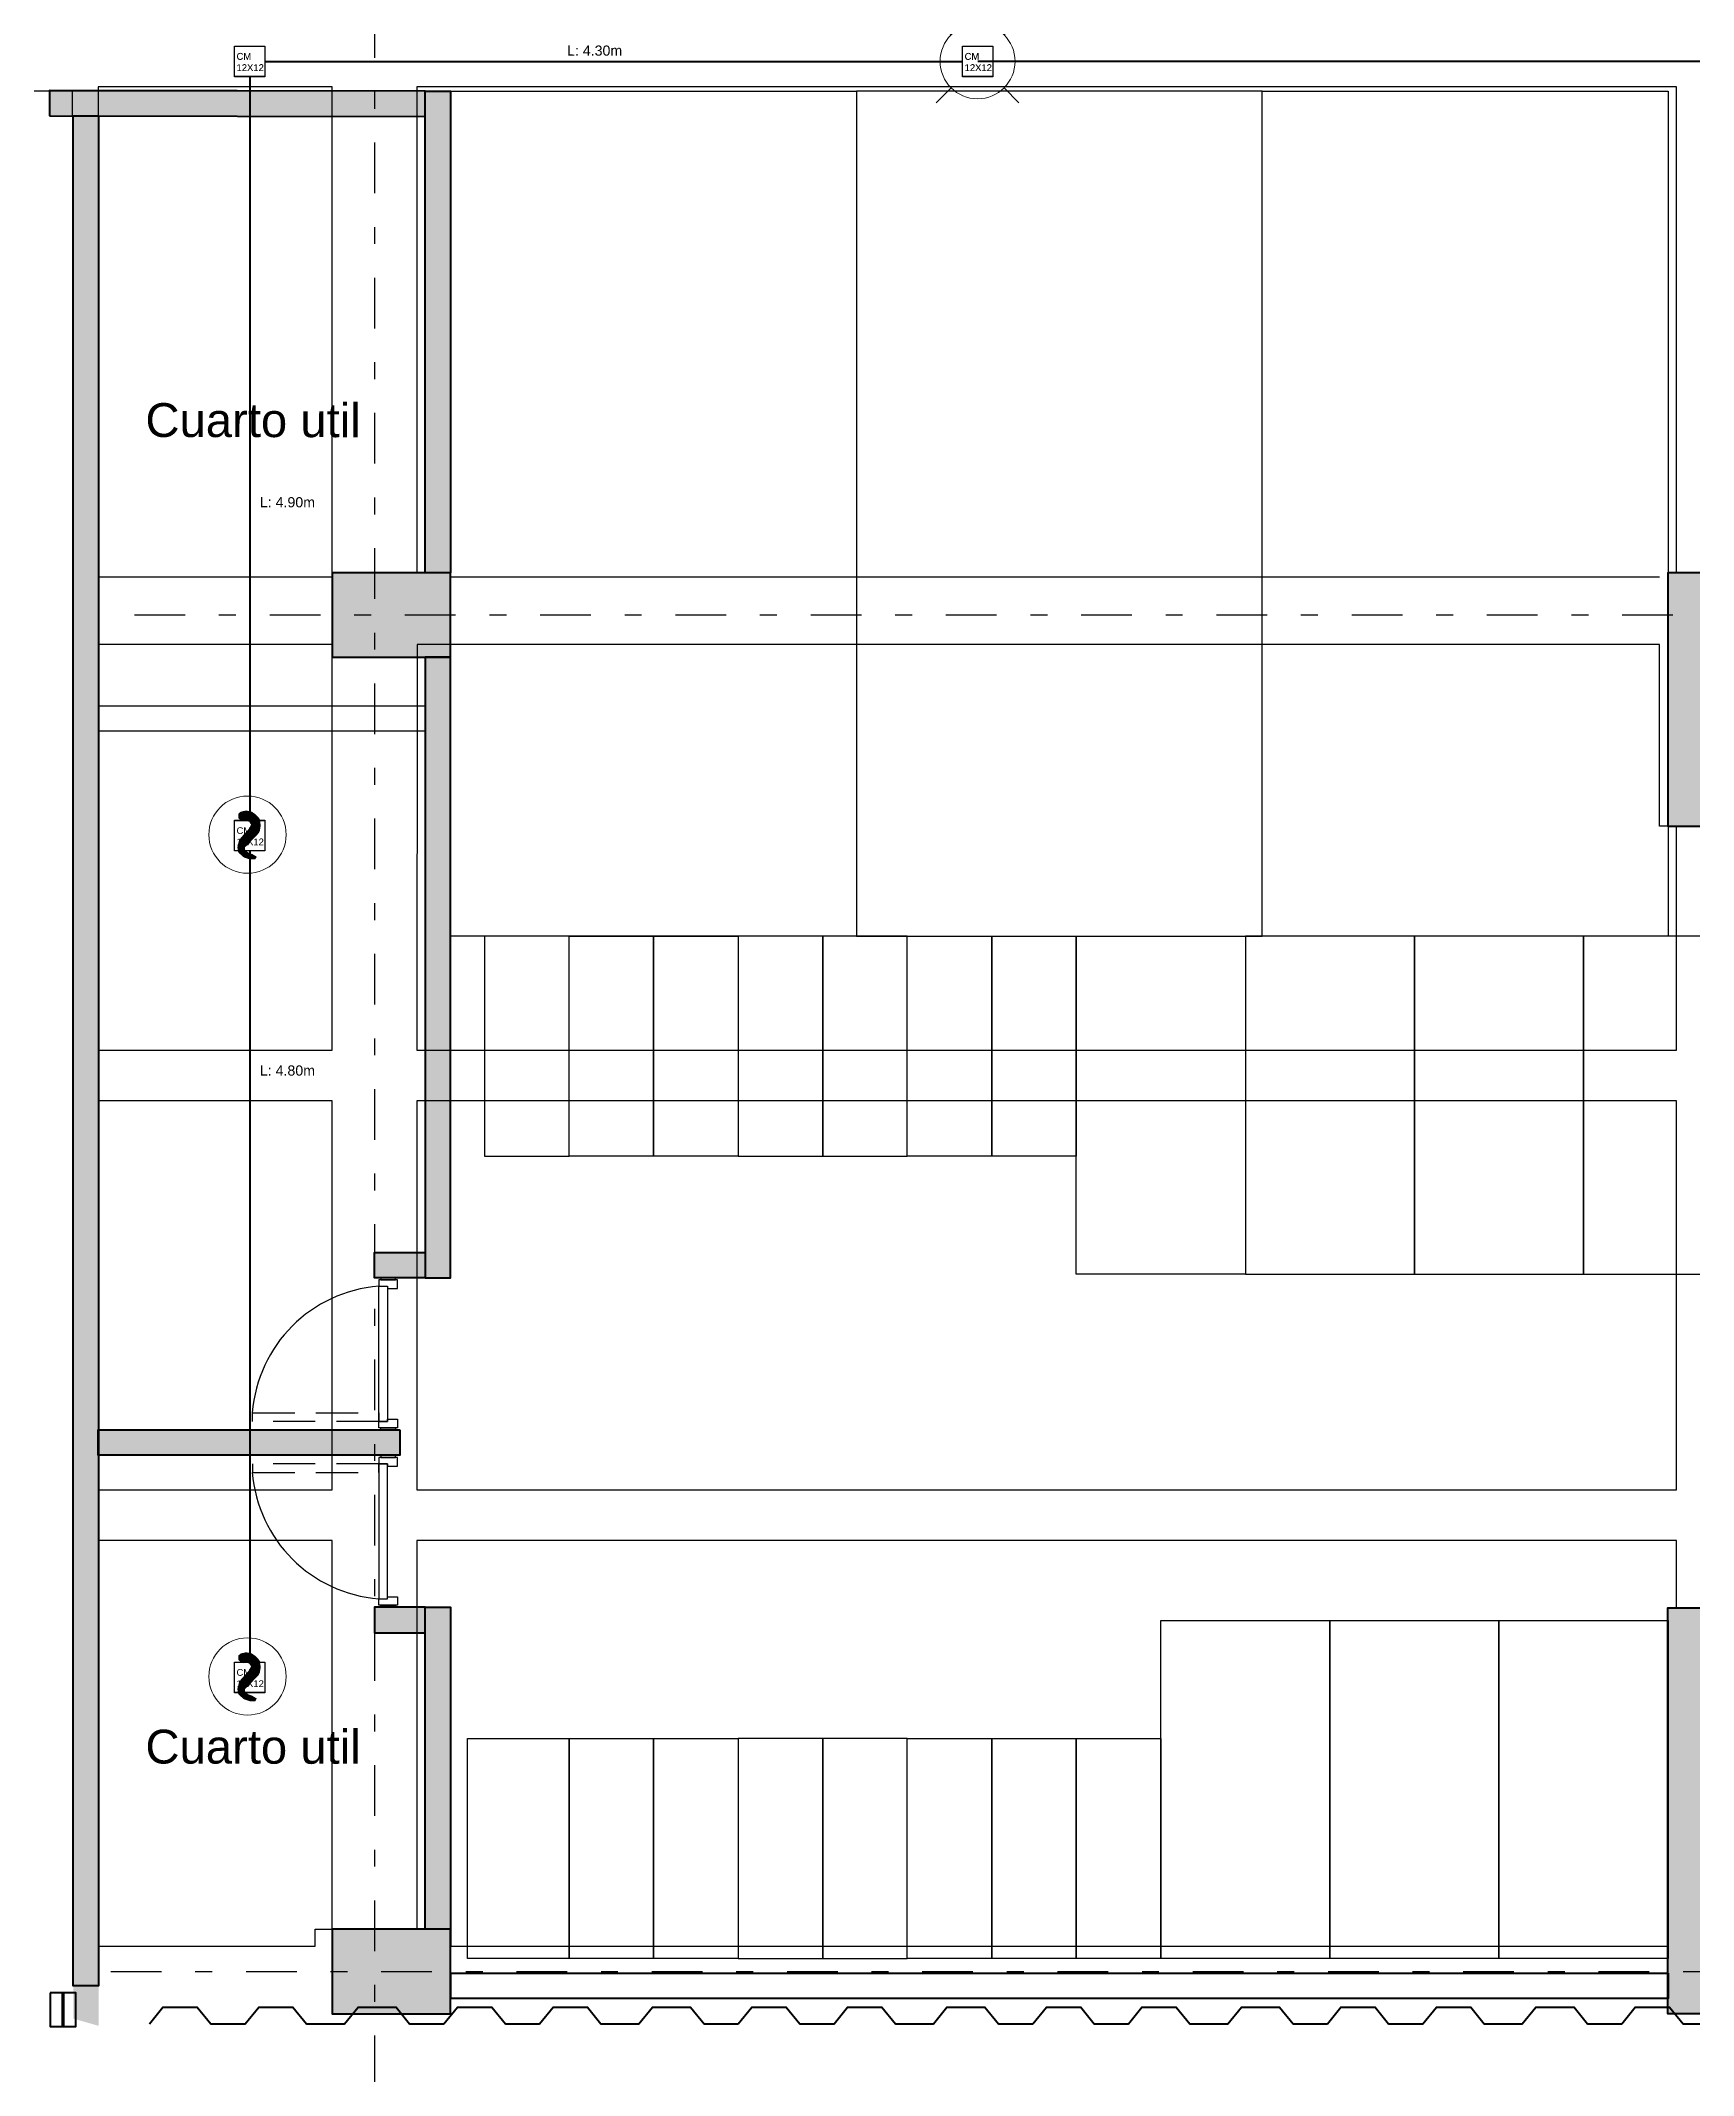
# Model space of a CAD drawing. Header units: millimetres. Extents: x 3781 to 4924, y 1639 to 1721.
# Drawn here: x 4002.7 to 4012.47, y 1649.89 to 1661.93 of the extents above; entities that cross this region are included whole.
import ezdxf

# ---------------------------------------------------------------- set-up
doc = ezdxf.new("R2010")
doc.units = ezdxf.units.MM
for name, pattern in [('CENTER', [0.7, 0.3, -0.2, 0, -0.2]), ('DASHED2', [9.525, 6.35, -3.175]), ('HIDDEN', [0.375, 0.25, -0.125]), ('HIDDEN2', [0.1875, 0.125, -0.0625]), ('LLUVIAS', [10, 4, -2, 4])]:
    doc.linetypes.add(name, pattern=pattern)
for name, color, linetype in [('-parquead', 2, 'Continuous'), ('1amobla', 2, 'Continuous'), ('A-HATCH CONCRETO', 8, 'Continuous'), ('AS_GL DETECCION_MEZANINE', 7, 'Continuous'), ('AS_GL DETECCION_PISO 2', 7, 'Continuous'), ('AS_GL DETECCION_PISO 6', 7, 'Continuous'), ('E-P. MACIZA1', 2, 'HIDDEN2'), ('EJE-ESTRUCTURA', 1, 'CENTER'), ('F-2', 2, 'Continuous'), ('HACHTCOLUMNA', 250, 'Continuous'), ('MUEBLE', 1, 'Continuous'), ('PROYECCION', 1, 'DASHED2')]:
    doc.layers.add(name, color=color, linetype=linetype)
doc.layers.add('DIM-25', color=1, linetype='Continuous', plot=False)
for name, color, linetype, lineweight in [('Estructura', 6, 'Continuous', 40), ('Muro', 4, 'Continuous', 40), ('TEXTOS', 7, 'Continuous', 20)]:
    doc.layers.add(name, color=color, linetype=linetype, lineweight=lineweight)
doc.styles.get("Standard").update_dxf_attribs({"font": 'arial.ttf'})

# ---------------------------------------------------------------- blocks, each defined once
blk = doc.blocks.new('estructura etapa 3')
at = {"layer": 'HACHTCOLUMNA'}
h = blk.add_hatch(color=256, dxfattribs=at)
h.paths.add_polyline_path([(-91.651, -6658.124), (-91.651, -6657.624), (-92.35, -6657.624), (-92.35, -6658.124)])
h.paths.add_polyline_path([(-49.354, -6658.124), (-49.354, -6657.624), (-50.055, -6657.624), (-50.055, -6658.124)])
h.paths.add_polyline_path([(-56.053, -6658.124), (-56.053, -6657.624), (-56.753, -6657.624), (-56.753, -6658.124)])
h.paths.add_polyline_path([(-76.45, -6659.124), (-76.95, -6659.124), (-76.95, -6657.624), (-76.45, -6657.624)])
h.paths.add_polyline_path([(-83.95, -6659.124), (-84.45, -6659.124), (-84.45, -6657.624), (-83.95, -6657.624)])
h.paths.add_polyline_path([(-60.452, -6659.124), (-60.952, -6659.124), (-60.952, -6657.624), (-60.452, -6657.624)])
h.paths.add_polyline_path([(-67.95, -6659.124), (-68.45, -6659.124), (-68.45, -6657.624), (-67.95, -6657.624)])
h.paths.add_polyline_path([(-91.85, -6668.199), (-91.851, -6667.599), (-92.35, -6667.599), (-92.349, -6668.199)])
h.paths.add_polyline_path([(-49.354, -6668.199), (-49.354, -6667.599), (-49.854, -6667.599), (-49.854, -6668.199)])
h.paths.add_polyline_path([(-56.154, -6668.149), (-56.154, -6667.649), (-56.854, -6667.649), (-56.854, -6668.149)])
h.paths.add_polyline_path([(-59.952, -6667.649), (-59.952, -6668.149), (-61.452, -6668.149), (-61.452, -6667.649)])
h.paths.add_polyline_path([(-75.95, -6667.649), (-75.95, -6668.149), (-77.45, -6668.149), (-77.45, -6667.649)])
h.paths.add_polyline_path([(-68.95, -6667.649), (-68.95, -6668.149), (-67.45, -6668.149), (-67.45, -6667.649)])
h.paths.add_polyline_path([(-84.95, -6667.649), (-84.95, -6668.149), (-83.45, -6668.149), (-83.45, -6667.649)])
h.paths.add_polyline_path([(-91.85, -6676.199), (-91.85, -6675.599), (-92.349, -6675.599), (-92.349, -6676.199)])
h.paths.add_polyline_path([(-49.354, -6676.199), (-49.354, -6675.599), (-49.854, -6675.599), (-49.854, -6676.199)])
h.paths.add_polyline_path([(-56.154, -6676.149), (-56.154, -6675.649), (-56.754, -6675.649), (-56.754, -6676.149)])
h.paths.add_polyline_path([(-59.952, -6675.649), (-59.952, -6676.149), (-61.452, -6676.149), (-61.452, -6675.649)])
h.paths.add_polyline_path([(-75.95, -6675.649), (-75.95, -6676.149), (-77.45, -6676.149), (-77.45, -6675.649)])
h.paths.add_polyline_path([(-68.95, -6675.649), (-68.95, -6676.149), (-67.45, -6676.149), (-67.45, -6675.649)])
h.paths.add_polyline_path([(-84.95, -6675.649), (-84.95, -6676.149), (-83.45, -6676.149), (-83.45, -6675.649)])
h.paths.add_polyline_path([(-91.847, -6686.299), (-91.851, -6685.699), (-92.35, -6685.699), (-92.346, -6686.299)])
h.paths.add_polyline_path([(-49.354, -6686.299), (-49.354, -6685.699), (-49.854, -6685.699), (-49.854, -6686.299)])
h.paths.add_polyline_path([(-56.154, -6686.249), (-56.154, -6685.749), (-56.754, -6685.749), (-56.754, -6686.249)])
h.paths.add_polyline_path([(-59.952, -6685.749), (-59.952, -6686.249), (-61.452, -6686.249), (-61.452, -6685.749)])
h.paths.add_polyline_path([(-75.95, -6685.749), (-75.95, -6686.249), (-77.45, -6686.249), (-77.45, -6685.749)])
h.paths.add_polyline_path([(-68.95, -6685.749), (-68.95, -6686.249), (-67.45, -6686.249), (-67.45, -6685.749)])
h.paths.add_polyline_path([(-84.95, -6685.749), (-84.95, -6686.249), (-83.45, -6686.249), (-83.45, -6685.749)])
h.paths.add_polyline_path([(-49.353, -6694.294), (-49.354, -6693.699), (-49.855, -6693.699), (-49.854, -6694.294)])
h.paths.add_polyline_path([(-56.054, -6694.249), (-56.054, -6693.749), (-56.753, -6693.749), (-56.753, -6694.249)])
h.paths.add_polyline_path([(-91.651, -6694.249), (-91.651, -6693.749), (-92.35, -6693.749), (-92.35, -6694.249)])
h.paths.add_polyline_path([(-59.952, -6693.749), (-59.952, -6694.249), (-61.452, -6694.249), (-61.452, -6693.749)])
h.paths.add_polyline_path([(-75.95, -6693.749), (-75.95, -6694.249), (-77.45, -6694.249), (-77.45, -6693.749)])
h.paths.add_polyline_path([(-68.95, -6693.749), (-68.95, -6694.249), (-67.45, -6694.249), (-67.45, -6693.749)])
h.paths.add_polyline_path([(-84.95, -6693.749), (-84.95, -6694.249), (-83.45, -6694.249), (-83.45, -6693.749)])
h.paths.add_polyline_path([(-49.358, -6703.974), (-49.353, -6703.374), (-49.854, -6703.374), (-49.859, -6703.974)])
h.paths.add_polyline_path([(-56.054, -6703.924), (-56.054, -6703.424), (-56.753, -6703.424), (-56.753, -6703.924)])
h.paths.add_polyline_path([(-67.95, -6704.924), (-67.95, -6703.424), (-68.45, -6703.424), (-68.45, -6704.924)])
h.paths.add_polyline_path([(-91.651, -6703.924), (-91.651, -6703.424), (-92.35, -6703.424), (-92.35, -6703.924)])
h.paths.add_polyline_path([(-61.847, -6703.424), (-60.347, -6703.424), (-60.347, -6703.924), (-61.847, -6703.924)])
h.paths.add_polyline_path([(-83.95, -6704.924), (-83.95, -6703.424), (-84.45, -6703.424), (-84.45, -6704.924)])
h.paths.add_polyline_path([(-76.45, -6704.924), (-76.45, -6703.424), (-76.95, -6703.424), (-76.95, -6704.924)])
h.paths.add_polyline_path([(-49.354, -6711.949), (-49.354, -6711.449), (-50.054, -6711.449), (-50.054, -6711.949)])
h.paths.add_polyline_path([(-55.954, -6711.949), (-55.954, -6711.449), (-56.654, -6711.449), (-56.654, -6711.949)])
h.paths.add_polyline_path([(-91.65, -6711.949), (-91.65, -6711.449), (-92.35, -6711.449), (-92.35, -6711.949)])
h.paths.add_polyline_path([(-60.952, -6711.949), (-60.952, -6709.549), (-60.452, -6709.549), (-60.452, -6711.949)])
h.paths.add_polyline_path([(-68.45, -6709.549), (-68.45, -6711.949), (-67.95, -6711.949), (-67.95, -6709.549)])
h.paths.add_polyline_path([(-76.95, -6709.549), (-76.95, -6711.949), (-76.45, -6711.949), (-76.45, -6709.549)])
h.paths.add_polyline_path([(-83.95, -6709.549), (-83.95, -6711.949), (-84.45, -6711.949), (-84.45, -6709.549)])
at = {"layer": 'EJE-ESTRUCTURA'}
for p, q in [((-92.1, -6655.279), (-92.1, -6714.861)), ((-93.52, -6703.674), (-46.502, -6703.674)), ((-93.66, -6711.699), (-46.502, -6711.699))]:
    blk.add_line(p, q, dxfattribs=at)
at = {"layer": 'Estructura'}
for points in [[(-91.651, -6703.924), (-91.651, -6703.424), (-92.35, -6703.424), (-92.35, -6703.924)], [(-83.95, -6704.924), (-83.95, -6703.424), (-84.45, -6703.424), (-84.45, -6704.924)], [(-83.95, -6709.549), (-83.95, -6711.949), (-84.45, -6711.949), (-84.45, -6709.549)], [(-91.65, -6711.949), (-91.65, -6711.449), (-92.35, -6711.449), (-92.35, -6711.949)]]:
    blk.add_lwpolyline(points, close=True, dxfattribs=at)
blk = doc.blocks.new('AS_Strobe-CEILING')
at = {"color": 0, "linetype": 'Continuous', "lineweight": 15}
for p, q in [((-0.1045, 0.1045), (-0.163, 0.163)), ((0.1045, 0.1045), (0.163, 0.163)), ((-0.1045, -0.1045), (-0.163, -0.163)), ((0.1045, -0.1045), (0.163, -0.163))]:
    blk.add_line(p, q, dxfattribs=at)
blk.add_ellipse((0, 0), major_axis=(0.1478, 0), ratio=1, dxfattribs=at)
blk = doc.blocks.new('Caja metalica de 12')
at = {"layer": '1amobla', "linetype": 'Continuous', "ltscale": 0.3}
blk.add_lwpolyline([(-1069.691, -2855.357), (-1069.511, -2855.357), (-1069.511, -2855.537), (-1069.691, -2855.537), (-1069.691, -2855.357)], dxfattribs=at)
at = {"layer": '1amobla', "color": 7, "linetype": 'Continuous', "ltscale": 0.3, "insert": (-1069.679, -2855.397), "char_height": 0.04, "width": 0.07916, "attachment_point": 1}
blk.add_mtext('CM 12X12', dxfattribs=at)
blk = doc.blocks.new('AS_Initiator2')
at = {"color": 0, "linetype": 'Continuous', "lineweight": 15}
blk.add_circle((0, 0), 0.1524, dxfattribs=at)
for points in [[(-0.027, 0.0558), (-0.0366, 0.0654), (-0.027, 0.0906), (-0.0366, 0.0822)], [(-0.027, 0.0906), (-0.0054, 0.0954), (-0.027, 0.0558), (0.0174, 0.0906)], [(-0.027, 0.0558), (0.0174, 0.0906), (-0.0162, 0.0522), (-0.0068, 0.055)], [(-0.0068, 0.055), (0.0174, 0.0906), (0.0066, 0.051), (0.0306, 0.081)], [(0.0066, 0.051), (0.0306, 0.081), (0.0138, 0.039), (0.0438, 0.0678)], [(0.0438, 0.0054), (-0.0018, -0.0426), (-0.027, -0.0126), (-0.0342, -0.0246)], [(0.0486, 0.015), (0.0438, 0.0054), (0.0042, 0.0222), (-0.027, -0.0126)], [(0.0438, 0.0678), (0.0486, 0.0606), (0.0138, 0.039), (0.0042, 0.0222)], [(0.0486, 0.0606), (0.0522, 0.0366), (0.0042, 0.0222), (0.0486, 0.015)], [(-0.0018, -0.0426), (-0.0102, -0.0498), (-0.0342, -0.0246), (-0.0402, -0.0498)], [(-0.0102, -0.0498), (-0.009, -0.0618), (-0.0402, -0.0498), (-0.0366, -0.0702)], [(-0.009, -0.0618), (0.003, -0.0702), (-0.0366, -0.0702), (-0.015, -0.0894)], [(0.003, -0.0702), (0.0186, -0.0762), (-0.015, -0.0894), (0.009, -0.0978)], [(0.009, -0.0978), (0.0186, -0.0762), (0.0306, -0.0978), (0.0366, -0.087)]]:
    blk.add_solid(points, dxfattribs=at)

msp = doc.modelspace()

# ---------------------------------------------------------------- hatches: boundary and pattern name
at = {"layer": 'A-HATCH CONCRETO', "ltscale": 0.03}
h = msp.add_hatch(color=256, dxfattribs=at)
h.dxf.hatch_style = 1
h.paths.add_polyline_path([(4004.972, 1661.627), (4005.122, 1661.627), (4005.122, 1658.778), (4004.972, 1658.778)])
h.paths.add_polyline_path([(4002.749, 1661.48), (4004.972, 1661.477), (4004.972, 1661.627), (4002.749, 1661.63)])
h.paths.add_polyline_path([(4002.89, 1661.48), (4003.04, 1661.48), (4003.04, 1650.181), (4002.89, 1650.224), (4002.89, 1661.48)])
h.paths.add_polyline_path([(4003.04, 1657.839), (4003.04, 1657.99), (4003.04, 1657.99)], flags=16)
h.paths.add_polyline_path([(4004.972, 1654.757), (4004.673, 1654.757), (4004.673, 1654.607), (4005.122, 1654.607), (4005.122, 1658.278), (4004.972, 1658.278)])
h.paths.add_polyline_path([(4003.037, 1653.557), (4004.822, 1653.557), (4004.822, 1653.707), (4003.037, 1653.707)])
h.paths.add_polyline_path([(4004.822, 1653.557), (4004.822, 1653.673), (4004.822, 1653.707)])
h.paths.add_polyline_path([(4004.972, 1652.507), (4004.672, 1652.507), (4004.673, 1652.657), (4005.122, 1652.657), (4005.122, 1650.753), (4004.972, 1650.753)])

# ---------------------------------------------------------------- linework, layer by layer
at = {"layer": '-parquead'}
msp.add_line((3998.716, 1661.629), (4003.878, 1661.629), dxfattribs=at)
for points in [[(4007.523, 1661.627), (4007.523, 1656.627), (4005.122, 1656.627), (4005.122, 1661.627)], [(4007.523, 1661.627), (4007.523, 1656.627), (4009.923, 1656.627), (4009.923, 1661.627)], [(4012.323, 1661.627), (4012.323, 1656.627), (4009.923, 1656.627), (4009.923, 1661.627)], [(4005.323, 1656.627), (4005.323, 1655.327), (4005.823, 1655.327), (4005.823, 1656.627)], [(4006.323, 1656.627), (4006.323, 1655.327), (4005.823, 1655.327), (4005.823, 1656.627)], [(4006.823, 1656.627), (4006.823, 1655.327), (4006.323, 1655.327), (4006.323, 1656.627)], [(4006.823, 1656.627), (4006.823, 1655.327), (4007.323, 1655.327), (4007.323, 1656.627)], [(4007.323, 1656.627), (4007.323, 1655.327), (4007.823, 1655.327), (4007.823, 1656.627)], [(4008.323, 1656.628), (4008.323, 1655.327), (4007.823, 1655.327), (4007.823, 1656.628)], [(4008.823, 1656.628), (4008.823, 1655.327), (4008.323, 1655.327), (4008.323, 1656.628)], [(4009.823, 1654.627), (4008.823, 1654.627), (4008.823, 1656.627), (4009.823, 1656.627)], [(4009.823, 1654.627), (4010.823, 1654.627), (4010.823, 1656.627), (4009.823, 1656.627)], [(4010.823, 1654.627), (4011.823, 1654.627), (4011.823, 1656.627), (4010.823, 1656.627)], [(4011.823, 1654.627), (4012.823, 1654.627), (4012.823, 1656.627), (4011.823, 1656.627)], [(4009.323, 1652.58), (4010.323, 1652.58), (4010.323, 1650.58), (4009.323, 1650.58)], [(4010.323, 1652.58), (4011.323, 1652.58), (4011.323, 1650.58), (4010.323, 1650.58)], [(4011.323, 1652.58), (4012.323, 1652.58), (4012.323, 1650.58), (4011.323, 1650.58)], [(4005.823, 1651.88), (4005.823, 1650.58), (4005.223, 1650.58), (4005.223, 1651.88)], [(4006.323, 1651.88), (4006.323, 1650.58), (4005.823, 1650.58), (4005.823, 1651.88)], [(4006.823, 1651.88), (4006.823, 1650.58), (4006.323, 1650.58), (4006.323, 1651.88)], [(4006.823, 1651.88), (4006.823, 1650.58), (4007.323, 1650.58), (4007.323, 1651.88)], [(4007.323, 1651.88), (4007.323, 1650.58), (4007.823, 1650.58), (4007.823, 1651.88)], [(4008.323, 1651.88), (4008.323, 1650.58), (4007.823, 1650.58), (4007.823, 1651.88)], [(4008.823, 1651.88), (4008.823, 1650.58), (4008.323, 1650.58), (4008.323, 1651.88)], [(4009.323, 1651.88), (4009.323, 1650.58), (4008.823, 1650.58), (4008.823, 1651.88)]]:
    msp.add_lwpolyline(points, close=True, dxfattribs=at)
at = {"layer": '1amobla', "linetype": 'HIDDEN', "ltscale": 15}
msp.add_line((4002.891, 1667.253), (4002.883, 1661.48), dxfattribs=at)
at = {"layer": '1amobla', "color": 7, "linetype": 'Continuous', "ltscale": 0.3, "true_color": 0xffffff}
for points in [[(4003.844, 1661.893), (4004.024, 1661.893), (4004.024, 1661.713), (4003.844, 1661.713), (4003.844, 1661.893)], [(4003.844, 1661.893), (4004.024, 1661.893), (4004.024, 1661.713), (4003.844, 1661.713), (4003.844, 1661.893)], [(4003.844, 1661.893), (4004.024, 1661.893), (4004.024, 1661.713), (4003.844, 1661.713), (4003.844, 1661.893)], [(4008.15, 1661.893), (4008.33, 1661.893), (4008.33, 1661.713), (4008.15, 1661.713), (4008.15, 1661.893)], [(4008.15, 1661.893), (4008.33, 1661.893), (4008.33, 1661.713), (4008.15, 1661.713), (4008.15, 1661.893)], [(4008.15, 1661.893), (4008.33, 1661.893), (4008.33, 1661.713), (4008.15, 1661.713), (4008.15, 1661.893)], [(4003.844, 1657.313), (4004.024, 1657.313), (4004.024, 1657.133), (4003.844, 1657.133), (4003.844, 1657.313)], [(4003.844, 1657.313), (4004.024, 1657.313), (4004.024, 1657.133), (4003.844, 1657.133), (4003.844, 1657.313)], [(4003.844, 1657.313), (4004.024, 1657.313), (4004.024, 1657.133), (4003.844, 1657.133), (4003.844, 1657.313)], [(4003.844, 1652.333), (4004.024, 1652.333), (4004.024, 1652.153), (4003.844, 1652.153), (4003.844, 1652.333)], [(4003.844, 1652.333), (4004.024, 1652.333), (4004.024, 1652.153), (4003.844, 1652.153), (4003.844, 1652.333)], [(4003.844, 1652.333), (4004.024, 1652.333), (4004.024, 1652.153), (4003.844, 1652.153), (4003.844, 1652.333)]]:
    msp.add_lwpolyline(points, dxfattribs=at)
at = {"layer": 'AS_GL DETECCION_PISO 2', "color": 5, "linetype": 'Continuous', "lineweight": 50}
for p, q in [((4003.934, 1661.713), (4003.934, 1657.313)), ((4004.024, 1661.803), (4008.15, 1661.803)), ((4022.565, 1661.803), (4008.24, 1661.803)), ((4003.934, 1657.133), (4003.934, 1652.333))]:
    msp.add_line(p, q, dxfattribs=at)
at = {"layer": 'DIM-25'}
for centre, start, end in [((4004.76, 1653.746), 94.4578, 175.5956), ((4004.76, 1653.746), 94.4578, 175.5956), ((4004.76, 1653.518), 184.4044, 265.5422), ((4004.76, 1653.518), 184.4044, 265.5422)]:
    msp.add_arc(centre, 0.813, start, end, dxfattribs=at)
at = {"layer": 'E-P. MACIZA1', "color": 7, "linetype": 'LLUVIAS', "ltscale": 3, "true_color": 0xffffff}
msp.add_line((4005.123, 1658.753), (4012.273, 1658.753), dxfattribs=at)
for points in [[(4004.423, 1658.753), (4004.423, 1658.778), (4004.421, 1658.778), (4004.421, 1661.653), (4003.037, 1661.653), (4003.037, 1658.753)], [(4004.421, 1655.953), (4004.421, 1658.278), (4004.423, 1658.278), (4004.423, 1658.353), (4003.037, 1658.353), (4003.037, 1655.953)], [(4012.373, 1655.953), (4012.373, 1657.278), (4012.273, 1657.278), (4012.273, 1658.353), (4004.924, 1658.353), (4004.924, 1658.278), (4004.923, 1655.953)], [(4004.421, 1655.653), (4003.037, 1655.653), (4003.037, 1653.353), (4004.421, 1653.353)], [(4004.923, 1653.353), (4012.373, 1653.353), (4012.373, 1655.653), (4004.923, 1655.653)], [(4004.321, 1650.653), (4004.321, 1650.753), (4004.421, 1650.753), (4004.421, 1653.053), (4003.037, 1653.053), (4003.037, 1650.653)], [(4012.323, 1650.653), (4012.323, 1652.653), (4012.373, 1652.653), (4012.373, 1653.053), (4004.923, 1653.053), (4004.923, 1650.753), (4005.123, 1650.753), (4005.123, 1650.653)]]:
    msp.add_lwpolyline(points, close=True, dxfattribs=at)
msp.add_lwpolyline([(4012.373, 1658.778), (4012.373, 1661.653), (4004.923, 1661.653), (4004.923, 1658.778)], dxfattribs=at)
at = {"layer": 'F-2'}
for points in [[(4004.709, 1654.607), (4004.709, 1654.594), (4004.797, 1654.594), (4004.797, 1654.607)], [(4004.709, 1654.607), (4004.709, 1654.594), (4004.797, 1654.594), (4004.797, 1654.607)], [(4004.748, 1654.543), (4004.809, 1654.543), (4004.809, 1654.594), (4004.697, 1654.594), (4004.697, 1654.556), (4004.748, 1654.556), (4004.748, 1654.543)], [(4004.748, 1654.543), (4004.809, 1654.543), (4004.809, 1654.594), (4004.697, 1654.594), (4004.697, 1654.556), (4004.748, 1654.556), (4004.748, 1654.543)], [(4004.748, 1653.77), (4004.809, 1653.77), (4004.809, 1653.719), (4004.697, 1653.719), (4004.697, 1653.757), (4004.748, 1653.757), (4004.748, 1653.77)], [(4004.748, 1653.77), (4004.809, 1653.77), (4004.809, 1653.719), (4004.697, 1653.719), (4004.697, 1653.757), (4004.748, 1653.757), (4004.748, 1653.77)], [(4004.709, 1653.707), (4004.709, 1653.719), (4004.797, 1653.719), (4004.797, 1653.707)], [(4004.709, 1653.707), (4004.709, 1653.719), (4004.797, 1653.719), (4004.797, 1653.707)], [(4004.748, 1653.493), (4004.809, 1653.493), (4004.809, 1653.544), (4004.697, 1653.544), (4004.697, 1653.506), (4004.748, 1653.506), (4004.748, 1653.493)], [(4004.748, 1653.493), (4004.809, 1653.493), (4004.809, 1653.544), (4004.697, 1653.544), (4004.697, 1653.506), (4004.748, 1653.506), (4004.748, 1653.493)], [(4004.709, 1653.557), (4004.709, 1653.544), (4004.797, 1653.544), (4004.797, 1653.557)], [(4004.709, 1653.557), (4004.709, 1653.544), (4004.797, 1653.544), (4004.797, 1653.557)], [(4004.748, 1652.72), (4004.809, 1652.72), (4004.809, 1652.669), (4004.697, 1652.669), (4004.697, 1652.707), (4004.748, 1652.707), (4004.748, 1652.72)], [(4004.748, 1652.72), (4004.809, 1652.72), (4004.809, 1652.669), (4004.697, 1652.669), (4004.697, 1652.707), (4004.748, 1652.707), (4004.748, 1652.72)], [(4004.709, 1652.657), (4004.709, 1652.669), (4004.797, 1652.669), (4004.797, 1652.657)], [(4004.709, 1652.657), (4004.709, 1652.669), (4004.797, 1652.669), (4004.797, 1652.657)]]:
    msp.add_lwpolyline(points, dxfattribs=at)
for points in [[(4004.748, 1653.757), (4004.697, 1653.757), (4004.697, 1654.556), (4004.748, 1654.556)], [(4004.748, 1653.757), (4004.697, 1653.757), (4004.697, 1654.556), (4004.748, 1654.556)], [(4004.748, 1653.506), (4004.697, 1653.506), (4004.697, 1652.707), (4004.748, 1652.707)], [(4004.748, 1653.506), (4004.697, 1653.506), (4004.697, 1652.707), (4004.748, 1652.707)]]:
    msp.add_lwpolyline(points, close=True, dxfattribs=at)
at = {"layer": 'MUEBLE', "color": 1, "linetype": 'HIDDEN'}
for points in [[(4004.697, 1653.808), (4004.697, 1653.757), (4003.95, 1653.757), (4003.95, 1653.808)], [(4004.697, 1653.808), (4004.697, 1653.757), (4003.95, 1653.757), (4003.95, 1653.808)], [(4004.697, 1653.455), (4004.697, 1653.506), (4003.95, 1653.506), (4003.95, 1653.455)], [(4004.697, 1653.455), (4004.697, 1653.506), (4003.95, 1653.506), (4003.95, 1653.455)]]:
    msp.add_lwpolyline(points, close=True, dxfattribs=at)
at = {"layer": 'Muro'}
for points in [[(4002.749, 1661.48), (4004.972, 1661.477), (4004.972, 1661.627), (4002.749, 1661.63)], [(4004.972, 1661.627), (4005.122, 1661.627), (4005.122, 1658.778), (4004.972, 1658.778)], [(4002.89, 1661.48), (4003.04, 1661.48), (4003.04, 1650.417), (4002.89, 1650.417), (4002.89, 1661.327)], [(4004.972, 1654.607), (4005.122, 1654.607), (4005.122, 1658.278), (4004.972, 1658.278)], [(4004.972, 1654.757), (4004.972, 1654.607), (4004.672, 1654.607), (4004.672, 1654.757)], [(4004.822, 1653.707), (4004.822, 1653.557), (4003.037, 1653.557), (4003.037, 1653.707)], [(4004.972, 1652.507), (4004.972, 1652.657), (4004.672, 1652.657), (4004.672, 1652.507)], [(4004.972, 1652.657), (4005.122, 1652.657), (4005.122, 1650.753), (4004.972, 1650.753)], [(4012.323, 1650.493), (4012.323, 1650.343), (4005.123, 1650.343), (4005.123, 1650.493)]]:
    msp.add_lwpolyline(points, close=True, dxfattribs=at)
at = {"layer": 'Muro', "color": 3}
for points in [[(4002.754, 1650.376), (4002.754, 1650.178), (4002.834, 1650.178), (4002.834, 1650.376)], [(4002.754, 1650.376), (4002.754, 1650.178), (4002.834, 1650.178), (4002.834, 1650.376)], [(4002.825, 1650.376), (4002.825, 1650.178), (4002.905, 1650.178), (4002.905, 1650.376)], [(4002.825, 1650.376), (4002.825, 1650.178), (4002.905, 1650.178), (4002.905, 1650.376)]]:
    msp.add_lwpolyline(points, close=True, dxfattribs=at)
for points in [[(4003.341, 1650.193), (4003.421, 1650.292), (4003.624, 1650.292), (4003.704, 1650.193), (4003.907, 1650.193), (4003.987, 1650.292), (4004.189, 1650.292), (4004.269, 1650.193), (4004.495, 1650.193), (4004.575, 1650.292), (4004.8, 1650.292), (4004.88, 1650.193), (4005.083, 1650.193)], [(4005.083, 1650.193), (4005.163, 1650.292), (4005.366, 1650.292), (4005.446, 1650.193), (4005.648, 1650.193), (4005.728, 1650.292), (4005.931, 1650.292), (4006.011, 1650.193), (4006.236, 1650.193), (4006.316, 1650.292), (4006.542, 1650.292), (4006.622, 1650.193), (4006.824, 1650.193)], [(4006.824, 1650.193), (4006.904, 1650.292), (4007.107, 1650.292), (4007.187, 1650.193), (4007.39, 1650.193), (4007.47, 1650.292), (4007.673, 1650.292), (4007.753, 1650.193), (4007.978, 1650.193), (4008.058, 1650.292), (4008.283, 1650.292), (4008.363, 1650.193), (4008.566, 1650.193)], [(4008.566, 1650.193), (4008.646, 1650.292), (4008.849, 1650.292), (4008.929, 1650.193), (4009.131, 1650.193), (4009.211, 1650.292), (4009.414, 1650.292), (4009.494, 1650.193), (4009.72, 1650.193), (4009.8, 1650.292), (4010.025, 1650.292), (4010.105, 1650.193), (4010.308, 1650.193)], [(4010.308, 1650.193), (4010.388, 1650.292), (4010.59, 1650.292), (4010.67, 1650.193), (4010.873, 1650.193), (4010.953, 1650.292), (4011.156, 1650.292), (4011.236, 1650.193), (4011.461, 1650.193), (4011.541, 1650.292), (4011.767, 1650.292), (4011.847, 1650.193), (4012.049, 1650.193)], [(4012.049, 1650.193), (4012.129, 1650.292), (4012.332, 1650.292), (4012.412, 1650.193), (4012.615, 1650.193), (4012.695, 1650.292), (4012.897, 1650.292), (4012.977, 1650.193), (4013.203, 1650.193), (4013.283, 1650.292), (4013.508, 1650.292), (4013.588, 1650.193), (4013.791, 1650.193)]]:
    msp.add_lwpolyline(points, dxfattribs=at)
at = {"layer": 'PROYECCION'}
msp.add_lwpolyline([(4003.04, 1657.99), (4004.972, 1657.991), (4004.972, 1657.841), (4003.04, 1657.84)], close=True, dxfattribs=at)

# ---------------------------------------------------------------- block references
at = {"layer": '1amobla', "color": 7, "linetype": 'Continuous', "true_color": 0xffffff}
for p in [(5073.535, 4517.249), (5077.841, 4517.249), (5073.535, 4512.669), (5073.535, 4507.689)]:
    msp.add_blockref('Caja metalica de 12', p, dxfattribs=at)
at = {"layer": 'AS_GL DETECCION_MEZANINE', "color": 1, "linetype": 'Continuous', "xscale": 1.5, "yscale": 1.5, "zscale": 1.5}
msp.add_blockref('AS_Strobe-CEILING', (4008.239, 1661.803), dxfattribs=at)
at = {"layer": 'AS_GL DETECCION_PISO 2', "color": 5, "linetype": 'Continuous', "lineweight": 50}
msp.add_blockref('estructura etapa 3', (4096.772, 8362.202), dxfattribs=at)
at = {"layer": 'AS_GL DETECCION_PISO 6', "color": 131, "linetype": 'Continuous', "xscale": 1.5, "yscale": 1.5, "zscale": 1.5}
for p in [(4003.921, 1657.228), (4003.921, 1652.248)]:
    msp.add_blockref('AS_Initiator2', p, dxfattribs=at)

# ---------------------------------------------------------------- texts
at = {"layer": '1amobla', "color": 7, "linetype": 'Continuous', "ltscale": 0.3, "true_color": 0xffffff, "char_height": 0.04, "width": 0.07916, "attachment_point": 1}
for insert in [(4003.856, 1661.853), (4003.856, 1661.853), (4008.163, 1661.853), (4008.163, 1661.853)]:
    msp.add_mtext('CM 12X12', dxfattribs=dict(at, insert=insert))
at = {"layer": 'TEXTOS'}
for s, height, p in [('L: 4.30m', 0.06, (4005.811, 1661.837)), ('Cuarto util', 0.2, (4003.317, 1659.581)), ('L: 4.90m', 0.06, (4003.994, 1659.165)), ('L: 4.80m', 0.06, (4003.994, 1655.803)), ('Cuarto util', 0.2, (4003.317, 1651.733))]:
    msp.add_text(s, height=height, rotation=359.9331, dxfattribs=at).set_placement(p)

doc.saveas('drawing.dxf')
